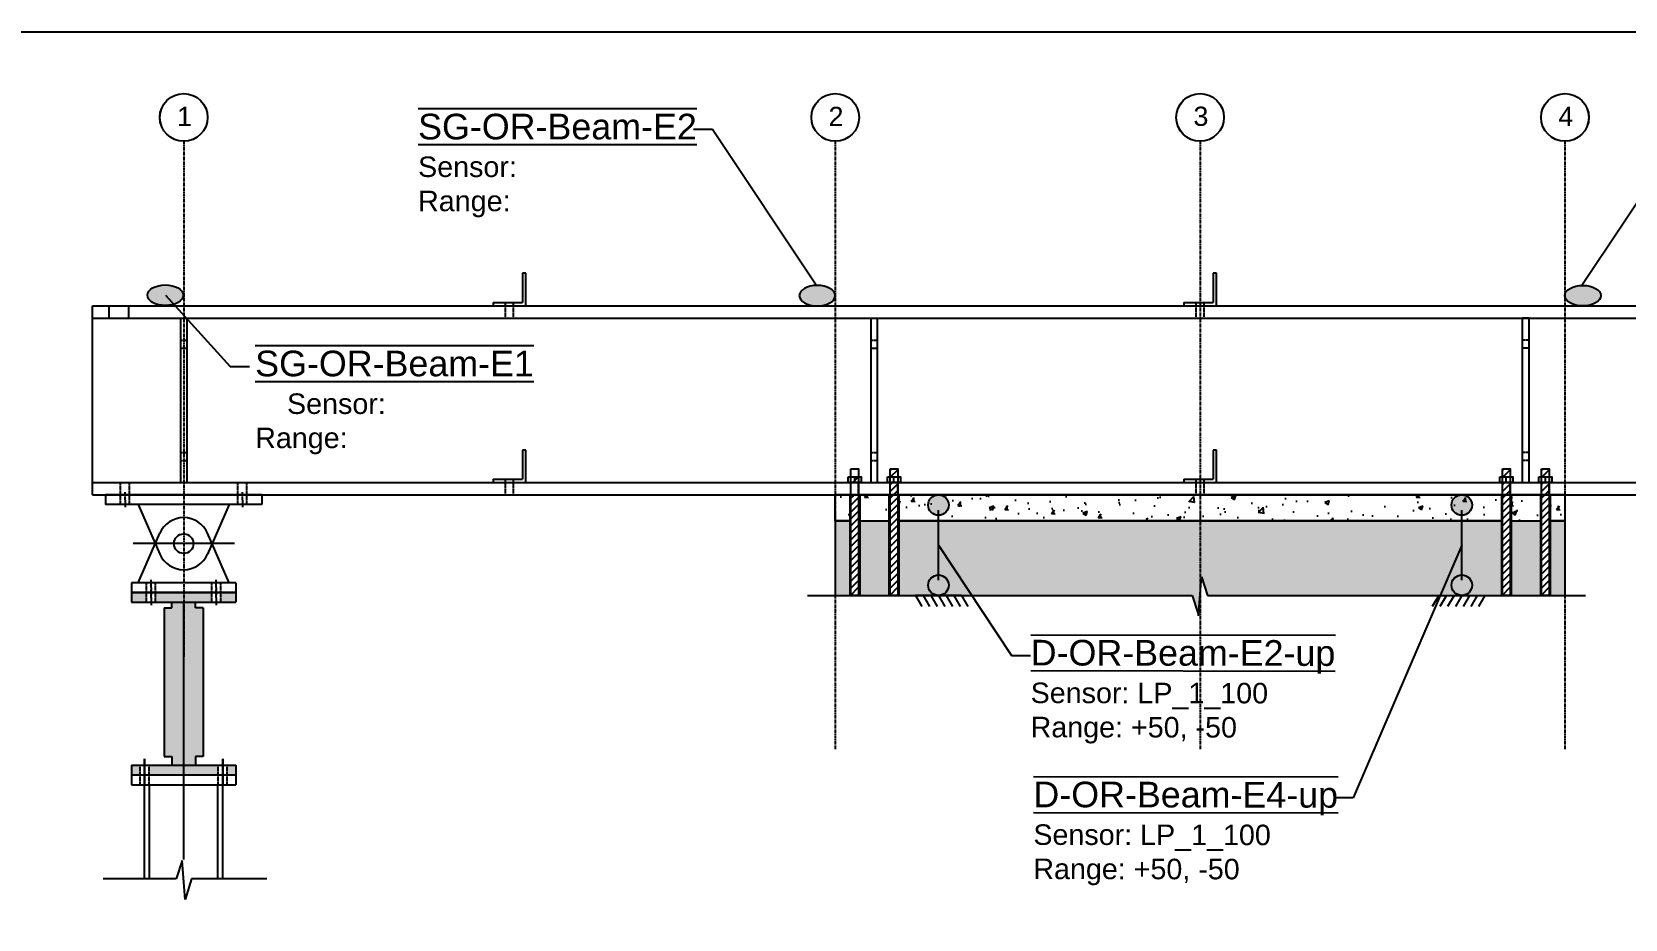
# Model space of a CAD drawing. Header units: millimetres. Extents: x -79526 to 153901, y -45620 to 21119.
# Drawn here: x -70460 to -67355, y 7898 to 9628 of the extents above; entities that cross this region are included whole.
import ezdxf
from ezdxf import colors
from ezdxf.entities.mleader import LeaderData, LeaderLine
from ezdxf.math import Vec2, Vec3

# ---------------------------------------------------------------- set-up
doc = ezdxf.new("R2010")
doc.units = ezdxf.units.MM
doc.header["$MEASUREMENT"] = 0
doc.linetypes.add('ACAD_ISO02W100', pattern=[15, 12, -3])
doc.linetypes.add('CENTER', pattern=[50.8, 31.75, -6.35, 6.35, -6.35])
for name, color, linetype in [('greygrid', 252, 'CENTER'), ('notation', 6, 'Continuous'), ('Note', 7, 'Continuous'), ('Plot', 254, 'Continuous'), ('STRUCTURENOTE', 7, 'Continuous'), ('truss', 250, 'Continuous')]:
    doc.layers.add(name, color=color, linetype=linetype)
doc.styles.get("Standard").update_dxf_attribs({"font": 'arial.ttf'})

msp = doc.modelspace()

# ---------------------------------------------------------------- hatches: boundary and pattern name
h = msp.add_hatch(color=1)
h.dxf.hatch_style = 1
edge = h.paths.add_edge_path()
edge.add_ellipse((-70200.3, 9114.7), major_axis=(35, 0), ratio=0.571429, start_angle=0, end_angle=360)
h = msp.add_hatch(color=1)
h.dxf.hatch_style = 1
edge = h.paths.add_edge_path()
edge.add_ellipse((-68929.5, 9113.9), major_axis=(-35, 0), ratio=0.571429, start_angle=0, end_angle=360, ccw=False)
h = msp.add_hatch(color=1)
h.dxf.hatch_style = 1
edge = h.paths.add_edge_path()
edge.add_ellipse((-67437.1, 9113.9), major_axis=(35, 0), ratio=0.571429, start_angle=0, end_angle=360)
h = msp.add_hatch(color=1)
h.dxf.hatch_style = 1
edge = h.paths.add_edge_path()
edge.add_arc((-68693.3, 8549.4), 20, 0, 360)
edge = h.paths.add_edge_path()
edge.add_arc((-68693.3, 8705.6), 20, 0, 360)
edge = h.paths.add_edge_path()
edge.add_line((-68693.3, 8559.4), (-68693.3, 8695.6))
h = msp.add_hatch(color=1)
h.dxf.hatch_style = 1
edge = h.paths.add_edge_path()
edge.add_arc((-67673.2, 8549.4), 20, 0, 360)
edge = h.paths.add_edge_path()
edge.add_arc((-67673.2, 8705.6), 20, 0, 360)
edge = h.paths.add_edge_path()
edge.add_line((-67673.2, 8559.4), (-67673.2, 8695.6))
at = {"layer": 'Plot', "ltscale": 0.1}
h = msp.add_hatch(dxfattribs=at)
h.set_pattern_fill('ANSI31', color=256, scale=3)
h.set_pattern_definition([(45, (-938080.458, -176889.181), (-6.73519209, 6.73519209), [])])
h.paths.add_polyline_path([(-68863.9, 8776.4), (-68863.9, 8760.4), (-68848.9, 8760.4), (-68848.9, 8776.4)], flags=17)
h.paths.add_polyline_path([(-68848.9, 8749.4), (-68863.9, 8749.4), (-68863.9, 8725.6), (-68848.9, 8725.6)], flags=17)
h.paths.add_polyline_path([(-68848.9, 8776.4), (-68863.9, 8776.4), (-68863.9, 8529.4), (-68848.9, 8529.4)])
h = msp.add_hatch(dxfattribs=at)
h.set_pattern_fill('ANSI31', color=256, scale=3)
h.set_pattern_definition([(45, (-938004.258, -176889.181), (-6.73519209, 6.73519209), [])])
h.paths.add_polyline_path([(-68772.7, 8776.4), (-68787.7, 8776.4), (-68787.7, 8760.4), (-68772.7, 8760.4)])
h.paths.add_polyline_path([(-68772.7, 8749.4), (-68787.7, 8749.4), (-68787.7, 8725.6), (-68772.7, 8725.6)])
h.paths.add_polyline_path([(-68772.7, 8725.6), (-68787.7, 8725.6), (-68787.7, 8529.4), (-68772.7, 8529.4)])
h = msp.add_hatch(dxfattribs=at)
h.set_pattern_fill('ANSI31', color=256, scale=3)
h.set_pattern_definition([(45, (-936810.458, -176889.181), (-6.73519209, 6.73519209), [])])
h.paths.add_polyline_path([(-67578.9, 8776.4), (-67593.9, 8776.4), (-67593.9, 8760.4), (-67578.9, 8760.4)])
h.paths.add_polyline_path([(-67578.9, 8749.4), (-67593.9, 8749.4), (-67593.9, 8725.6), (-67578.9, 8725.6)])
h.paths.add_polyline_path([(-67578.9, 8725.6), (-67593.9, 8725.6), (-67593.9, 8529.4), (-67578.9, 8529.4)])
h = msp.add_hatch(dxfattribs=at)
h.set_pattern_fill('ANSI31', color=256, scale=3)
h.set_pattern_definition([(45, (-936734.258, -176889.181), (-6.73519209, 6.73519209), [])])
h.paths.add_polyline_path([(-67502.7, 8776.4), (-67517.7, 8776.4), (-67517.7, 8760.4), (-67502.7, 8760.4)])
h.paths.add_polyline_path([(-67502.7, 8749.4), (-67517.7, 8749.4), (-67517.7, 8725.6), (-67502.7, 8725.6)])
h.paths.add_polyline_path([(-67502.7, 8725.6), (-67517.7, 8725.6), (-67517.7, 8529.4), (-67502.7, 8529.4)])
h = msp.add_hatch(dxfattribs=at)
h.set_pattern_fill('AR-CONC', color=256, scale=0.5)
h.set_pattern_definition([(50, (-938080.46, -176889.18), (91.0923345, -7.969543), [9.525, -104.775]), (355, (-938080.46, -176889.18), (-17.621711, 95.528423), [7.62, -83.820292]), (100.451445, (-938072.87, -176889.845), (73.4706235, 87.558876), [8.095004, -89.045122]), (46.1842, (-938080.46, -176863.78), (135.53952, -21.021164), [14.2875, -157.1625]), (96.635558, (-938069.16, -176865.53), (118.702067, 123.713062), [12.142512, -133.567804]), (351.184151, (-938080.46, -176863.78), (118.702067, 123.713062), [11.429984, -125.729866]), (21, (-938067.76, -176870.13), (75.8071956, -51.132599), [9.525, -104.775]), (326, (-938067.76, -176870.13), (30.901014, 92.093983), [7.62, -83.82]), (71.451445, (-938061.44, -176874.39), (106.70821, 40.9613844), [8.095004, -89.044969]), (37.5, (-938080.458, -176889.18), (1.5443016, 42.2775194), [0, -82.804, 0, -85.09, 0, -84.1375]), (7.5, (-938080.46, -176889.18), (33.4098313, 50.0902874), [0, -48.514, 0, -80.899, 0, -32.0675]), (327.5, (-938108.78, -176889.18), (67.7952976, -2.864372), [0, -31.75, 0, -99.06, 0, -131.445]), (317.5, (-938121.48, -176889.18), (74.0645907, 12.7132455), [0, -41.275, 0, -65.786, 0, -93.345])])
h.paths.add_polyline_path([(-68865.9, 8725.6), (-68894.5, 8725.6), (-68894.5, 8674.8), (-68865.9, 8674.8)])
h.paths.add_polyline_path([(-68789.7, 8725.6), (-68846.8, 8725.6), (-68846.8, 8674.8), (-68789.7, 8674.8)])
h.paths.add_polyline_path([(-68770.6, 8725.6), (-68770.6, 8674.8), (-68183.3, 8674.8), (-68183.3, 8725.6)])
h.paths.add_polyline_path([(-68183.3, 8725.6), (-68183.3, 8674.8), (-67595.9, 8674.8), (-67595.9, 8725.6)])
h.paths.add_polyline_path([(-67576.8, 8725.6), (-67576.8, 8674.8), (-67519.7, 8674.8), (-67519.7, 8725.6)])
h.paths.add_polyline_path([(-67472.1, 8725.6), (-67500.6, 8725.6), (-67500.6, 8674.8), (-67472.1, 8674.8)])
h = msp.add_hatch(color=9, dxfattribs=at)
h.dxf.hatch_style = 1
h.paths.add_polyline_path([(-68865.9, 8674.8), (-68894.5, 8674.8), (-68894.5, 8529.4), (-68865.9, 8529.4)])
h.paths.add_polyline_path([(-68789.7, 8674.8), (-68846.8, 8674.8), (-68846.8, 8529.4), (-68789.7, 8529.4)])
h.paths.add_polyline_path([(-67500.6, 8529.4), (-67472.1, 8529.4), (-67472.1, 8674.8), (-67500.6, 8674.8)])
h.paths.add_polyline_path([(-67519.7, 8674.8), (-67576.8, 8674.8), (-67576.8, 8529.4), (-67519.7, 8529.4)])
h.paths.add_polyline_path([(-67595.9, 8529.4), (-67595.9, 8674.8), (-68183.3, 8674.8), (-68183.3, 8527.5), (-68180.3, 8565.4), (-68168.7, 8529.4)])
h.paths.add_polyline_path([(-68770.6, 8674.8), (-68770.6, 8529.4), (-68198.5, 8529.4), (-68186.1, 8490.9), (-68183.3, 8527.5), (-68183.3, 8674.8)])
h = msp.add_hatch(color=9, dxfattribs=at)
h.dxf.hatch_style = 1
h.paths.add_polyline_path([(-70109.7, 8535.1), (-70219.2, 8535.1), (-70219.2, 8516.1), (-70109.7, 8516.1)])
h.paths.add_polyline_path([(-70236.7, 8535.1), (-70266.1, 8535.1), (-70266.1, 8516.1), (-70236.7, 8516.1)])
h.paths.add_polyline_path([(-70062.9, 8535.1), (-70092.2, 8535.1), (-70092.2, 8516.1), (-70062.9, 8516.1)])
h.paths.add_polyline_path([(-70126.4, 8505.3), (-70141.4, 8505.3), (-70141.4, 8516.1), (-70164.5, 8516.1), (-70164.5, 8198.6), (-70141.4, 8198.6), (-70141.4, 8215.7), (-70126.4, 8215.7)])
h.paths.add_polyline_path([(-70164.5, 8516.1), (-70187.6, 8516.1), (-70187.6, 8505.3), (-70202.6, 8505.3), (-70202.6, 8215.7), (-70187.6, 8215.7), (-70187.6, 8198.6), (-70164.5, 8198.6)])
h.paths.add_polyline_path([(-70249.4, 8198.6), (-70266.1, 8198.6), (-70266.1, 8185.9), (-70266.1, 8179.5), (-70249.4, 8179.5)])
h.paths.add_polyline_path([(-70164.5, 8198.6), (-70187.6, 8198.6), (-70231.9, 8198.6), (-70231.9, 8179.5), (-70164.5, 8179.5)])
h.paths.add_polyline_path([(-70097, 8198.6), (-70164.5, 8198.6), (-70164.5, 8179.5), (-70097, 8179.5)])
h.paths.add_polyline_path([(-70062.9, 8185.9), (-70062.9, 8198.6), (-70079.5, 8198.6), (-70079.5, 8179.5), (-70062.9, 8179.5)])

# ---------------------------------------------------------------- linework, layer by layer
at = {"color": 1}
for p, q in [((-68693.3, 8559.4), (-68693.3, 8695.6)), ((-67673.2, 8559.4), (-67673.2, 8695.6)), ((-68693.3, 8529.4), (-68738.3, 8529.4)), ((-68738.3, 8529.4), (-68725.8, 8507.8)), ((-68723.3, 8529.4), (-68710.8, 8507.8)), ((-68708.3, 8529.4), (-68695.8, 8507.8)), ((-68648.3, 8529.4), (-68693.3, 8529.4)), ((-68693.3, 8529.4), (-68680.8, 8507.8)), ((-68678.3, 8529.4), (-68665.8, 8507.8)), ((-68663.3, 8529.4), (-68650.8, 8507.8)), ((-68648.3, 8529.4), (-68635.8, 8507.8)), ((-67718.2, 8529.4), (-67730.7, 8507.8)), ((-67718.2, 8529.4), (-67673.2, 8529.4)), ((-67703.2, 8529.4), (-67715.7, 8507.8)), ((-67688.2, 8529.4), (-67700.7, 8507.8)), ((-67673.2, 8529.4), (-67685.7, 8507.8)), ((-67673.2, 8529.4), (-67628.2, 8529.4)), ((-67658.2, 8529.4), (-67670.7, 8507.8)), ((-67643.2, 8529.4), (-67655.7, 8507.8)), ((-67628.2, 8529.4), (-67640.7, 8507.8))]:
    msp.add_line(p, q, dxfattribs=at)
msp.add_lwpolyline([(-70578.7, 9628.1), (-65729.1, 9628.1), (-65729.1, 7631.8), (-70578.7, 7631.8)], close=True)
for centre in [(-68693.3, 8705.6), (-67673.2, 8705.6), (-68693.3, 8549.4), (-67673.2, 8549.4)]:
    msp.add_circle(centre, 20, dxfattribs=at)
for centre in [(-70200.3, 9114.7), (-67437.1, 9113.9)]:
    msp.add_ellipse(centre, major_axis=(35, 0), ratio=0.571429, dxfattribs=at)
at = {"color": 1, "extrusion": (0, 0, -1)}
msp.add_ellipse((-68929.5, 9113.9), major_axis=(-35, 0), ratio=0.571429, dxfattribs=at)
at = {"layer": 'greygrid', "lineweight": -2, "ltscale": 0.2}
for p, q in [((-70164.5, 9414.8), (-70164.5, 8410.5)), ((-68894.5, 9414.8), (-68894.5, 8229.8)), ((-68183.3, 9414.8), (-68183.3, 8229.8)), ((-67472.1, 9414.8), (-67472.1, 8229.8))]:
    msp.add_line(p, q, dxfattribs=at)
at = {"layer": 'greygrid', "color": 251, "linetype": 'ByBlock', "lineweight": -2, "ltscale": 0.2, "true_color": 0x525252}
for centre in [(-70164.5, 9461.3), (-70164.4, 9461.3), (-68894.5, 9461.3), (-68894.4, 9461.3), (-68183.3, 9461.3), (-68183.2, 9461.3), (-67472.1, 9461.3), (-67472, 9461.3)]:
    msp.add_circle(centre, 46.5, dxfattribs=at)
at = {"layer": 'Note'}
for p, q in [((-70310.5, 9093.9), (-70310.5, 9070.1)), ((-70272.4, 9093.9), (-70272.4, 9070.1)), ((-68215, 9070.1), (-68202.3, 9070.1)), ((-67554.6, 9070.1), (-67541.9, 9070.1)), ((-68894.5, 8725.6), (-67472.1, 8725.6)), ((-68215, 8725.6), (-68202.3, 8725.6)), ((-68894.5, 8687.5), (-68894.5, 8529.4)), ((-67472.1, 8687.5), (-67472.1, 8529.4))]:
    msp.add_line(p, q, dxfattribs=at)
at = {"layer": 'Note', "linetype": 'ACAD_ISO02W100', "ltscale": 0.1}
for p, q in [((-68865.9, 8725.6), (-68865.9, 8529.4)), ((-68846.8, 8725.6), (-68846.8, 8529.4)), ((-68789.7, 8725.6), (-68789.7, 8529.4)), ((-68770.6, 8725.6), (-68770.6, 8529.4)), ((-67595.9, 8725.6), (-67595.9, 8529.4)), ((-67576.8, 8725.6), (-67576.8, 8529.4)), ((-67519.7, 8725.6), (-67519.7, 8529.4)), ((-67500.6, 8725.6), (-67500.6, 8529.4))]:
    msp.add_line(p, q, dxfattribs=at)
at = {"layer": 'Note', "ltscale": 0.1}
msp.add_circle((-70164.5, 8630.4), 19.1, dxfattribs=at)
msp.add_circle((-70164.5, 8630.4), 19.1, dxfattribs=at)
at = {"layer": 'Plot', "ltscale": 0.1}
for p, q in [((-69497.7, 9157.4), (-69504.1, 9157.4)), ((-69504.1, 9157.4), (-69504.1, 9100.3)), ((-69497.7, 9093.9), (-69497.7, 9157.4)), ((-68151.5, 9157.4), (-68157.9, 9157.4)), ((-68157.9, 9157.4), (-68157.9, 9100.3)), ((-68151.5, 9093.9), (-68151.5, 9157.4)), ((-69561.2, 9100.3), (-69504.1, 9100.3)), ((-69561.2, 9100.3), (-69561.2, 9093.9)), ((-69537, 9100.3), (-69522, 9100.3)), ((-68215, 9100.3), (-68157.9, 9100.3)), ((-68215, 9100.3), (-68215, 9093.9)), ((-68190.8, 9100.3), (-68175.8, 9100.3)), ((-69561.2, 9093.9), (-69497.7, 9093.9)), ((-68824.6, 9070.1), (-68811.9, 9070.1)), ((-68215, 9093.9), (-68151.5, 9093.9)), ((-67541.9, 9070.1), (-67554.6, 9070.1)), ((-70170.8, 9011.4), (-70158.1, 9011.4)), ((-68824.6, 9011.4), (-68811.9, 9011.4)), ((-67541.9, 9011.4), (-67554.6, 9011.4)), ((-69497.7, 8812.9), (-69504.1, 8812.9)), ((-69504.1, 8812.9), (-69504.1, 8755.8)), ((-69497.7, 8749.4), (-69497.7, 8812.9)), ((-68151.5, 8812.9), (-68157.9, 8812.9)), ((-68157.9, 8812.9), (-68157.9, 8755.8)), ((-68151.5, 8749.4), (-68151.5, 8812.9)), ((-68869.1, 8760.4), (-68843.7, 8760.4)), ((-68856.4, 8749.4), (-68856.4, 8760.4)), ((-68792.9, 8760.4), (-68767.5, 8760.4)), ((-68780.2, 8749.4), (-68780.2, 8760.4)), ((-67599.1, 8760.4), (-67573.7, 8760.4)), ((-67586.4, 8749.4), (-67586.4, 8760.4)), ((-67522.9, 8760.4), (-67497.5, 8760.4)), ((-67510.2, 8749.4), (-67510.2, 8760.4)), ((-69561.2, 8755.8), (-69504.1, 8755.8)), ((-69561.2, 8755.8), (-69561.2, 8749.4)), ((-69561.2, 8749.4), (-69497.7, 8749.4)), ((-69537, 8755.8), (-69522, 8755.8)), ((-68863.9, 8749.4), (-68848.9, 8749.4)), ((-68215, 8755.8), (-68157.9, 8755.8)), ((-68215, 8755.8), (-68215, 8749.4)), ((-68215, 8749.4), (-68151.5, 8749.4)), ((-68190.8, 8755.8), (-68175.8, 8755.8)), ((-70012.1, 8725.6), (-70316.9, 8725.6)), ((-70316.9, 8725.6), (-70316.9, 8706.6)), ((-70012.1, 8706.6), (-70316.9, 8706.6)), ((-70253.4, 8725.6), (-70075.6, 8725.6)), ((-70012.1, 8725.6), (-70012.1, 8706.6)), ((-68865.9, 8725.6), (-68846.8, 8725.6)), ((-68770.6, 8725.6), (-68789.7, 8725.6)), ((-67595.9, 8725.6), (-67576.8, 8725.6)), ((-67500.6, 8725.6), (-67519.7, 8725.6)), ((-68846.8, 8674.8), (-68789.7, 8674.8)), ((-67576.8, 8674.8), (-67519.7, 8674.8)), ((-70062.9, 8554.2), (-70266.1, 8554.2)), ((-70266.1, 8554.2), (-70266.1, 8535.1)), ((-70062.9, 8554.2), (-70062.9, 8535.1)), ((-70266.1, 8535.1), (-70062.9, 8535.1)), ((-70062.9, 8535.1), (-70266.1, 8535.1)), ((-70266.1, 8535.1), (-70062.9, 8535.1)), ((-70062.9, 8535.1), (-70266.1, 8535.1)), ((-70266.1, 8535.1), (-70266.1, 8516.1)), ((-70266.1, 8516.1), (-70062.9, 8516.1)), ((-70164.5, 8014.4), (-70164.5, 8516.1)), ((-70062.9, 8535.1), (-70062.9, 8516.1))]:
    msp.add_line(p, q, dxfattribs=at)
at = {"layer": 'Plot', "linetype": 'ACAD_ISO02W100', "ltscale": 0.05}
for p, q in [((-69537.4, 9070.1), (-69537.4, 9100.3)), ((-69521.5, 9070.1), (-69521.5, 9100.3)), ((-68191.2, 9070.1), (-68191.2, 9100.3)), ((-68175.3, 9070.1), (-68175.3, 9100.3)), ((-70170.8, 9027.3), (-70158.1, 9027.3)), ((-68824.6, 9027.3), (-68811.9, 9027.3)), ((-67541.9, 9027.3), (-67554.6, 9027.3)), ((-70170.8, 8808.2), (-70158.1, 8808.2)), ((-70170.8, 8792.3), (-70158.1, 8792.3)), ((-68824.6, 8808.2), (-68811.9, 8808.2)), ((-68824.6, 8792.3), (-68811.9, 8792.3)), ((-67541.9, 8808.2), (-67554.6, 8808.2)), ((-67541.9, 8792.3), (-67554.6, 8792.3)), ((-70287.5, 8706.6), (-70287.5, 8749.4)), ((-70278.8, 8716.1), (-70278.8, 8731.1)), ((-70270, 8706.6), (-70270, 8749.4)), ((-70058.9, 8706.6), (-70058.9, 8749.4)), ((-70050.2, 8716.1), (-70050.2, 8731.1)), ((-70041.4, 8706.6), (-70041.4, 8749.4)), ((-69537.4, 8725.6), (-69537.4, 8755.8)), ((-69521.5, 8725.6), (-69521.5, 8755.8)), ((-68863.9, 8725.6), (-68863.9, 8749.4)), ((-68848.9, 8725.6), (-68848.9, 8749.4)), ((-68787.7, 8725.6), (-68787.7, 8749.4)), ((-68772.7, 8725.6), (-68772.7, 8749.4)), ((-68191.2, 8725.6), (-68191.2, 8755.8)), ((-68175.3, 8725.6), (-68175.3, 8755.8)), ((-67593.9, 8725.6), (-67593.9, 8749.4)), ((-67578.9, 8725.6), (-67578.9, 8749.4)), ((-67517.7, 8725.6), (-67517.7, 8749.4)), ((-67502.7, 8725.6), (-67502.7, 8749.4)), ((-70287.5, 8706.6), (-70287.5, 8725.6)), ((-70278.8, 8716.1), (-70278.8, 8701.1)), ((-70270, 8706.6), (-70270, 8725.6)), ((-70058.9, 8706.6), (-70058.9, 8725.6)), ((-70050.2, 8716.1), (-70050.2, 8701.1)), ((-70041.4, 8706.6), (-70041.4, 8725.6)), ((-70236.7, 8535.1), (-70236.7, 8554.2)), ((-70228, 8544.7), (-70228, 8559.7)), ((-70228, 8544.7), (-70228, 8529.7)), ((-70219.2, 8535.1), (-70219.2, 8554.2)), ((-70109.7, 8535.1), (-70109.7, 8554.2)), ((-70101, 8544.7), (-70101, 8559.7)), ((-70101, 8544.7), (-70101, 8529.7)), ((-70092.2, 8535.1), (-70092.2, 8554.2)), ((-70236.7, 8516.1), (-70236.7, 8535.1)), ((-70228, 8525.6), (-70228, 8540.6)), ((-70228, 8525.6), (-70228, 8510.6)), ((-70219.2, 8516.1), (-70219.2, 8535.1)), ((-70109.7, 8516.1), (-70109.7, 8535.1)), ((-70101, 8525.6), (-70101, 8540.6)), ((-70101, 8525.6), (-70101, 8510.6)), ((-70092.2, 8516.1), (-70092.2, 8535.1)), ((-70249.4, 8160.5), (-70249.4, 8198.6)), ((-70231.9, 8160.5), (-70231.9, 8198.6)), ((-70097, 8160.5), (-70097, 8198.6)), ((-70079.5, 8160.5), (-70079.5, 8198.6))]:
    msp.add_line(p, q, dxfattribs=at)
at = {"layer": 'Plot'}
for p, q in [((-68824.6, 9070.1), (-68811.9, 9070.1)), ((-67541.9, 9070.1), (-67554.6, 9070.1)), ((-68888.1, 8749.4), (-68748.4, 8749.4)), ((-70253.4, 8706.6), (-70211, 8610)), ((-70075.6, 8706.6), (-70117.9, 8610)), ((-67472.1, 8725.6), (-68894.5, 8725.6)), ((-70253.4, 8554.2), (-70211, 8650.8)), ((-70075.6, 8554.2), (-70117.9, 8650.8)), ((-68186.2, 8489.7), (-68180.3, 8565.4)), ((-68180.3, 8565.4), (-68168.7, 8529.4)), ((-68948.5, 8529.4), (-68198.5, 8529.4)), ((-68198.5, 8529.4), (-68186.9, 8493.5)), ((-68168.7, 8529.4), (-67432.2, 8529.4)), ((-70266.1, 8198.6), (-70062.9, 8198.6)), ((-70266.1, 8198.6), (-70266.1, 8185.9)), ((-70266.1, 8185.9), (-70266.1, 8160.5)), ((-70266.1, 8179.5), (-70062.9, 8179.5)), ((-70062.9, 8198.6), (-70062.9, 8185.9)), ((-70062.9, 8185.9), (-70062.9, 8160.5)), ((-70266.1, 8160.5), (-70062.9, 8160.5)), ((-70240.7, 7976.7), (-70240.7, 8160.5)), ((-70088.3, 7976.7), (-70088.3, 8160.5)), ((-70167.4, 8012.6), (-70179, 7976.7)), ((-70161.5, 7936.9), (-70167.4, 8012.6)), ((-70179, 7976.7), (-70321.4, 7976.7)), ((-70149.2, 7976.7), (-70161.5, 7936.9)), ((-70002.7, 7976.7), (-70149.2, 7976.7))]:
    msp.add_line(p, q, dxfattribs=at)
at = {"layer": 'Plot', "linetype": 'ACAD_ISO02W100', "ltscale": 0.1}
for p, q in [((-70065.4, 8630.4), (-70263.5, 8630.4)), ((-70231.1, 7976.7), (-70231.1, 8160.5)), ((-70097.8, 7976.7), (-70097.8, 8160.5))]:
    msp.add_line(p, q, dxfattribs=at)
at = {"layer": 'Plot', "ltscale": 0.2}
for p, q in [((-70187.6, 8505.3), (-70187.6, 8516.1)), ((-70141.4, 8505.3), (-70141.4, 8516.1)), ((-70202.6, 8505.3), (-70202.6, 8215.7)), ((-70202.6, 8505.3), (-70187.6, 8505.3)), ((-70126.4, 8505.3), (-70141.4, 8505.3)), ((-70126.4, 8505.3), (-70126.4, 8215.7)), ((-70202.6, 8215.7), (-70187.6, 8215.7)), ((-70187.6, 8215.7), (-70187.6, 8198.6)), ((-70126.4, 8215.7), (-70141.4, 8215.7)), ((-70141.4, 8215.7), (-70141.4, 8198.6))]:
    msp.add_line(p, q, dxfattribs=at)
at = {"layer": 'Plot', "linetype": 'ACAD_ISO02W100', "ltscale": 0.2}
for p, q in [((-70240.7, 8210.9), (-70240.7, 8160.9)), ((-70240.7, 8160.9), (-70240.7, 8210.9)), ((-70088.3, 8210.9), (-70088.3, 8160.9)), ((-70088.3, 8160.9), (-70088.3, 8210.9))]:
    msp.add_line(p, q, dxfattribs=at)
at = {"layer": 'Plot', "ltscale": 0.1}
for points in [[(-68869.1, 8760.4), (-68843.7, 8760.4), (-68843.7, 8749.4), (-68869.1, 8749.4)], [(-68863.9, 8776.4), (-68848.9, 8776.4), (-68848.9, 8529.4), (-68863.9, 8529.4)], [(-68792.9, 8760.4), (-68767.5, 8760.4), (-68767.5, 8749.4), (-68792.9, 8749.4)], [(-68787.7, 8776.4), (-68772.7, 8776.4), (-68772.7, 8529.4), (-68787.7, 8529.4)], [(-67599.1, 8760.4), (-67573.7, 8760.4), (-67573.7, 8749.4), (-67599.1, 8749.4)], [(-67593.9, 8776.4), (-67578.9, 8776.4), (-67578.9, 8529.4), (-67593.9, 8529.4)], [(-67522.9, 8760.4), (-67497.5, 8760.4), (-67497.5, 8749.4), (-67522.9, 8749.4)], [(-67517.7, 8776.4), (-67502.7, 8776.4), (-67502.7, 8529.4), (-67517.7, 8529.4)]]:
    msp.add_lwpolyline(points, close=True, dxfattribs=at)
for start, end in [(23.6857, 156.3141), (203.6857, 336.3141)]:
    msp.add_arc((-70164.5, 8630.4), 50.8, start, end, dxfattribs=at)
at = {"layer": 'STRUCTURENOTE'}
for p, q in [((-68894.5, 8674.8), (-68865.9, 8674.8)), ((-68770.6, 8674.8), (-67595.9, 8674.8)), ((-67500.6, 8674.8), (-67472.1, 8674.8))]:
    msp.add_line(p, q, dxfattribs=at)
for points in [[(-68865.9, 8674.8), (-68894.5, 8674.8), (-68894.5, 8725.6), (-67472.1, 8725.6), (-67472.1, 8674.8), (-67500.6, 8674.8)], [(-67595.9, 8674.8), (-68770.6, 8674.8)]]:
    msp.add_lwpolyline(points, dxfattribs=at)
at = {"layer": 'truss'}
for p, q in [((-70342.3, 9093.9), (-66024.3, 9093.9)), ((-70342.3, 9070.1), (-66024.3, 9070.1)), ((-70342.3, 9070.1), (-68818.3, 9070.1)), ((-70342.3, 8749.4), (-66024.3, 8749.4)), ((-70342.3, 8725.6), (-66024.3, 8725.6))]:
    msp.add_line(p, q, dxfattribs=at)
at = {"layer": 'truss', "ltscale": 0.1}
for p, q in [((-70342.3, 8725.6), (-70342.3, 9093.9)), ((-70170.8, 9070.1), (-70170.8, 8749.4)), ((-70158.1, 9070.1), (-70158.1, 8749.4)), ((-68824.6, 8749.4), (-68824.6, 9070.1)), ((-68811.9, 8749.4), (-68811.9, 9070.1)), ((-67554.6, 8749.4), (-67554.6, 9070.1)), ((-67541.9, 8749.4), (-67541.9, 9070.1))]:
    msp.add_line(p, q, dxfattribs=at)

# ---------------------------------------------------------------- texts
at = {"layer": 'greygrid', "color": 251, "lineweight": -2, "ltscale": 0.2, "true_color": 0x525252, "char_height": 37.5, "attachment_point": 5}
for s, insert in [('1', (-70162.9, 9463.3)), ('2', (-68892.9, 9463.3)), ('3', (-68181.7, 9463.3)), ('3', (-68181.6, 9463.3)), ('4', (-67470.4, 9463.3))]:
    msp.add_mtext_dynamic_manual_height_columns(s, width=22.5, gutter_width=50, heights=[0], dxfattribs=dict(at, insert=insert))

# ---------------------------------------------------------------- leaders
at = {"layer": 'notation'}
ml = msp.add_multileader_mtext('Standard', dxfattribs=at)
ml.set_content('\\pxsm1;{\\L\\OSG-OR-Beam-E2}\\P\\pql;{\\H0.8x;Sensor:                   \\PRange:}', color=256)
ml.set_leader_properties()
ml.build(insert=Vec2(0, 0))
ml.multileader.update_dxf_attribs({"dogleg_length": 0.36, "arrow_head_size": 0.18})
ctx = ml.context
ctx.base_point, ctx.char_height, ctx.arrow_head_size, ctx.landing_gap_size, ctx.plane_origin = Vec3(-69707.7, 9437.6), 50, 0.18, 0.09, Vec3(-69470, 9147.6)
notes = []
notes.append((ctx, [(1, (1, 1, 0), (-69133.4, 9437.6), (-1, 0), 37.5, [(0, [(-68931.4, 9133.9)], 0, [])])]))
ctx.mtext.insert, ctx.mtext.width, ctx.mtext.defined_height, ctx.mtext.flow_direction = Vec3(-69707.6, 9468.5), 670.084, 231.1, 5
ml = msp.add_multileader_mtext('Standard', dxfattribs=at)
ml.set_content('\\pxsm1,ql;{\\L\\OSG-OR-Beam-E4\\H0.8x;\\l\\o     Sensor:                   \\PRange:}', color=256)
ml.set_leader_properties()
ml.build(insert=Vec2(0, 0))
ml.multileader.update_dxf_attribs({"dogleg_length": 0.36, "arrow_head_size": 0.18})
ctx = ml.context
ctx.base_point, ctx.char_height, ctx.arrow_head_size, ctx.landing_gap_size, ctx.plane_origin = Vec3(-67176.2, 9437.6), 50, 0.18, 0.09, Vec3(-66900.5, 9147.6)
ctx.text_align_type = 2
notes.append((ctx, [(1, (1, 1, 0), (-67237, 9437.6), (1, 0), 60.9, [(0, [(-67439, 9133.9)], 0, [])])]))
ctx.mtext.insert, ctx.mtext.rotation, ctx.mtext.width, ctx.mtext.defined_height, ctx.mtext.alignment, ctx.mtext.flow_direction = Vec3(-66639.2, 9468.5), 6.283185, 535.038, 231.1, 3, 5
ml = msp.add_multileader_mtext('Standard', dxfattribs=at)
ml.set_content('\\pxsm1,ql;{\\L\\OSG-OR-Beam-E1\\H0.8x;\\l\\o     Sensor:                   \\PRange:}', color=256)
ml.set_leader_properties()
ml.build(insert=Vec2(0, 0))
ml.multileader.update_dxf_attribs({"dogleg_length": 0.36, "arrow_head_size": 0.18})
ctx = ml.context
ctx.base_point, ctx.char_height, ctx.arrow_head_size, ctx.landing_gap_size, ctx.plane_origin = Vec3(-70036.5, 8975.7), 50, 0.18, 0.09, Vec3(-69663.8, 9148.4)
ctx.text_align_type = 2
notes.append((ctx, [(1, (1, 1, 0), (-70074, 8975.7), (1, 0), 37.5, [(0, [(-70200.3, 9114.7)], 0, [])])]))
ctx.mtext.insert, ctx.mtext.rotation, ctx.mtext.width, ctx.mtext.defined_height, ctx.mtext.alignment, ctx.mtext.flow_direction = Vec3(-69508.9, 9006.6), 6.283185, 516.258, 231.1, 3, 5
ml = msp.add_multileader_mtext('Standard', dxfattribs=at)
ml.set_content('\\pxsm1;{\\L\\OD-OR-Beam-E2-up}\\P\\pql;{\\H0.8x;Sensor: LP_1_100                   \\PRange: +50, -50}', color=256)
ml.set_leader_properties()
ml.build(insert=Vec2(0, 0))
ml.multileader.update_dxf_attribs({"dogleg_length": 0.36, "arrow_head_size": 0.18})
ctx = ml.context
ctx.base_point, ctx.char_height, ctx.arrow_head_size, ctx.landing_gap_size, ctx.plane_origin, ctx.plane_x_axis, ctx.plane_y_axis = Vec3(-68513.6, 8412), 50, 0.18, 0.09, Vec3(-69231.9, 8614.6), Vec3(0.999999, -0.001394), Vec3(0.001394, 0.999999)
notes.append((ctx, [(0, (1, 1, 0), (-68551.1, 8412.1), (0.999999, -0.001394), 37.5, [(0, [(-68693.3, 8627.5)], 0, [])])]))
ctx.mtext.insert, ctx.mtext.text_direction, ctx.mtext.rotation, ctx.mtext.width, ctx.mtext.defined_height, ctx.mtext.flow_direction = Vec3(-68513.4, 8442.9), Vec3(0.999999, -0.001394), 6.281791, 670.084, 231.1, 5
ml = msp.add_multileader_mtext('Standard', dxfattribs=at)
ml.set_content('\\pxsm1,ql;{\\L\\OD-OR-Beam-E4-up\\P\\H0.8x;\\l\\oSensor: LP_1_100                  \\PRange: +50, -50}', color=256)
ml.set_leader_properties()
ml.build(insert=Vec2(0, 0))
ml.multileader.update_dxf_attribs({"dogleg_length": 0.36, "arrow_head_size": 0.18})
ctx = ml.context
ctx.base_point, ctx.char_height, ctx.arrow_head_size, ctx.landing_gap_size, ctx.plane_origin, ctx.plane_x_axis, ctx.plane_y_axis = Vec3(-68508.2, 8135.6), 50, 0.18, 0.09, Vec3(-68211.8, 8614.6), Vec3(0.999999, -0.001394), Vec3(0.001394, 0.999999)
notes.append((ctx, [(1, (1, 1, 0), (-67884.9, 8134.7), (-0.999999, 0.001394), 37.5, [(0, [(-67673.2, 8627.5)], 0, [])])]))
ctx.mtext.insert, ctx.mtext.text_direction, ctx.mtext.rotation, ctx.mtext.width, ctx.mtext.defined_height, ctx.mtext.flow_direction = Vec3(-68508.1, 8166.5), Vec3(0.999999, -0.001394), 6.281791, 670.084, 231.1, 5
for ctx, leaders in notes:
    for number, flags, end, landing, length, lines in leaders:
        leader = LeaderData()
        leader.index, (leader.has_last_leader_line, leader.has_dogleg_vector, leader.attachment_direction) = number, flags
        leader.last_leader_point, leader.dogleg_vector, leader.dogleg_length = Vec3(end), Vec3(landing), length
        for number, points, colour, breaks in lines:
            line = LeaderLine()
            line.index, line.vertices, line.color, line.breaks = number, Vec3.list(points), colors.encode_raw_color(colour), breaks
            leader.lines.append(line)
        ctx.leaders.append(leader)

doc.saveas('drawing.dxf')
